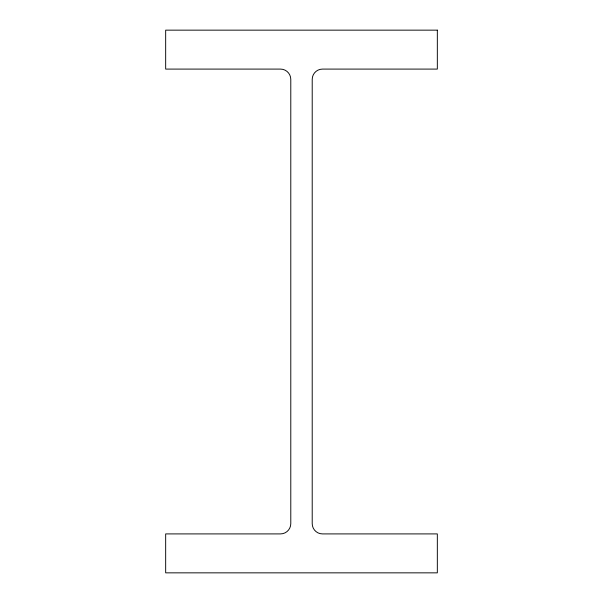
<?xml version="1.0" encoding="UTF-8"?>
<svg xmlns="http://www.w3.org/2000/svg" width="603" height="603" viewBox="0 0 603 603"><rect width="100%" height="100%" fill="white"/><g stroke="black" fill="none" stroke-linecap="round" stroke-linejoin="round"><path stroke-width="0.9" d="M437.333 30.15L165.667 30.15L165.667 69.089L280.485 69.089A10.304 10.304 0 0 1 290.789 79.392L290.789 523.608A10.304 10.304 0 0 1 280.485 533.911L165.667 533.911L165.667 572.85L437.333 572.85L437.333 533.911L322.515 533.911A10.304 10.304 0 0 1 312.211 523.608L312.211 79.392A10.304 10.304 0 0 1 322.515 69.089L437.333 69.089L437.333 30.15"/></g></svg>
